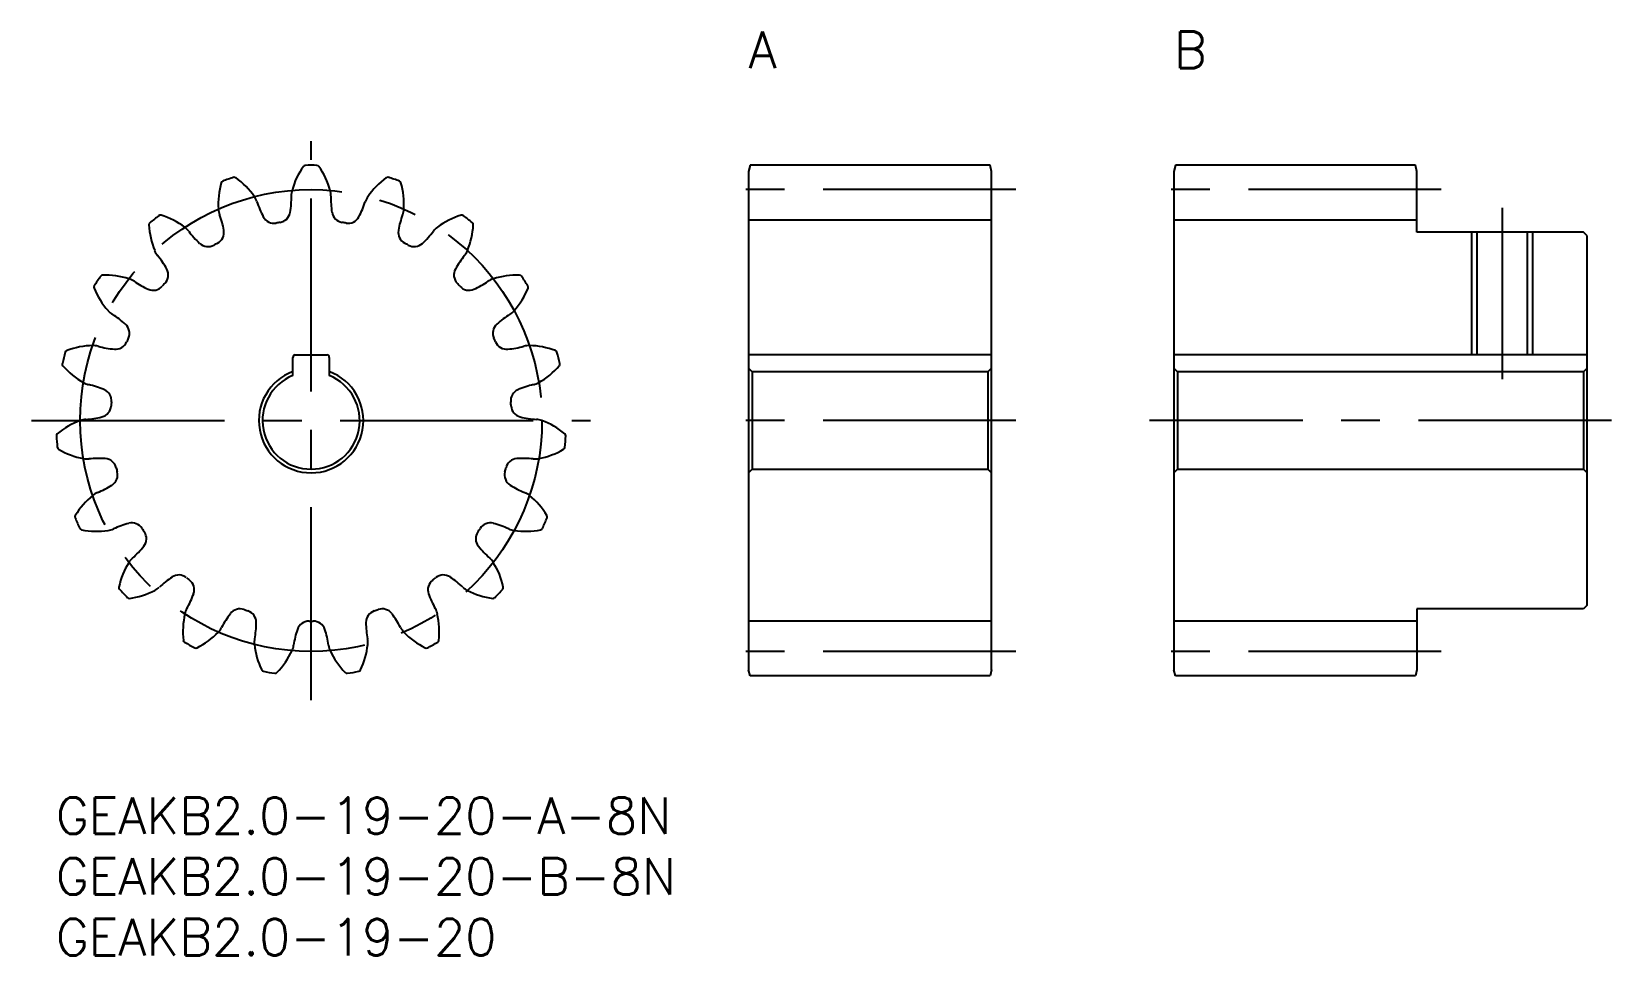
# Model space of a CAD drawing. Extents: x -2 to 128, y -13 to 63.
import ezdxf

# ---------------------------------------------------------------- set-up
doc = ezdxf.new("R2010")
doc.units = 0
doc.header["$LTSCALE"] = 0.5
doc.linetypes.add('CENTER', pattern=[50.8, 31.75, -6.35, 6.35, -6.35])
for name, color, linetype in [('MSM_CENTER', 1, 'CENTER'), ('MSM_CONTINUOUS', 7, 'CONTINUOUS'), ('MSM_NARROW', 5, 'CONTINUOUS'), ('MSM_PART_NUMBER', 7, 'CONTINUOUS')]:
    doc.layers.add(name, color=color, linetype=linetype)
doc.styles.get("Standard").update_dxf_attribs({"font": 'txt.shx', "height": 1, "bigfont": 'bigfont.shx'})

# ---------------------------------------------------------------- blocks, each defined once
blk = doc.blocks.new('*U3')
at = {"layer": 'MSM_PART_NUMBER'}
blk.add_text('GEAKB2.0-19-20-B-8N', height=3, dxfattribs=at).set_placement((0, -8))
blk = doc.blocks.new('*U4')
at = {"layer": 'MSM_PART_NUMBER'}
blk.add_text('GEAKB2.0-19-20-A-8N', height=3, dxfattribs=at).set_placement((0, -3))
blk = doc.blocks.new('*U5')
at = {"layer": 'MSM_PART_NUMBER'}
blk.add_text('GEAKB2.0-19-20', height=3, dxfattribs=at).set_placement((0, -13))
blk = doc.blocks.new('*U6')
at = {"layer": 'MSM_PART_NUMBER'}
blk.add_text('A', height=3, dxfattribs=at).set_placement((57, 60))
blk = doc.blocks.new('*U7')
at = {"layer": 'MSM_PART_NUMBER'}
blk.add_text('B', height=3, dxfattribs=at).set_placement((92, 60))

msp = doc.modelspace()

# ---------------------------------------------------------------- linework, layer by layer
at = {"layer": 'MSM_CENTER'}
for p, q in [((21, 8), (21, 54)), ((79, 50), (55, 50)), ((114, 50), (90, 50)), ((119, 48.5), (119, 34.4)), ((-2, 31), (44, 31)), ((79, 31), (55, 31)), ((128, 31), (90, 31)), ((79, 12), (55, 12)), ((114, 12), (90, 12))]:
    msp.add_line(p, q, dxfattribs=at)
msp.add_circle((21, 31), 19, dxfattribs=at)
at = {"layer": 'MSM_CONTINUOUS'}
for p, q in [((57.13, 52), (57, 51.5)), ((57, 51.5), (57, 10.5)), ((76.87, 52), (57.13, 52)), ((77, 51.5), (76.87, 52)), ((77, 10.5), (77, 51.5)), ((92.13, 52), (92, 51.5)), ((92, 51.5), (92, 10.5)), ((111.87, 52), (92.13, 52)), ((112, 51.5), (111.87, 52)), ((112, 46.5), (112, 51.5)), ((77, 47.5), (57, 47.5)), ((112, 47.5), (92, 47.5)), ((125.7, 46.5), (112, 46.5)), ((116.93, 46.5), (116.93, 36.4)), ((121.07, 46.5), (121.07, 36.4)), ((126, 46.2), (125.7, 46.5)), ((126, 15.8), (126, 46.2)), ((77, 36.4), (57, 36.4)), ((19.5, 34.71), (19.5, 36.2)), ((19.7, 36.4), (22.3, 36.4)), ((22.5, 36.2), (22.5, 34.71)), ((57, 35.3), (57.3, 35)), ((76.7, 35), (77, 35.3)), ((126, 36.4), (92, 36.4)), ((92, 35.3), (92.3, 35)), ((125.7, 35), (126, 35.3)), ((57.3, 35), (57.3, 27)), ((76.7, 35), (57.3, 35)), ((76.7, 35), (76.7, 27)), ((92.3, 35), (92.3, 27)), ((125.7, 35), (92.3, 35)), ((125.7, 35), (125.7, 27)), ((57.3, 27), (57, 26.7)), ((57.3, 27), (76.7, 27)), ((77, 26.7), (76.7, 27)), ((92.3, 27), (92, 26.7)), ((92.3, 27), (125.7, 27)), ((126, 26.7), (125.7, 27)), ((126, 15.8), (125.7, 15.5)), ((77, 14.5), (57, 14.5)), ((112, 14.5), (92, 14.5)), ((125.7, 15.5), (112, 15.5)), ((112, 15.5), (112, 10.5)), ((57.13, 10), (57, 10.5)), ((77, 10.5), (76.87, 10)), ((92.13, 10), (92, 10.5)), ((112, 10.5), (111.87, 10)), ((76.87, 10), (57.13, 10)), ((111.87, 10), (92.13, 10))]:
    msp.add_line(p, q, dxfattribs=at)
for centre, radius, start, end in [((21, 31), 21, 88.6858, 91.3142), ((13.8, 50.51), 0.2, 110.2616, 163.8475), ((21, 31), 21, 107.6331, 110.2616), ((14.7, 50.82), 0.2, 54.0473, 107.6331), ((11.1, 45.86), 6.33, 34.2105, 54.0473), ((25.54, 48.27), 6.33, 144.9001, 164.7368), ((20.52, 51.79), 0.2, 91.3142, 144.9001), ((21.48, 51.79), 0.2, 35.0999, 88.6858), ((16.46, 48.27), 6.33, 15.2632, 35.0999), ((30.9, 45.86), 6.33, 125.9527, 145.7895), ((27.3, 50.82), 0.2, 72.3669, 125.9527), ((21, 31), 21, 69.7384, 72.3669), ((28.2, 50.51), 0.2, 16.1525, 69.7384), ((19.69, 48.81), 6.33, 163.8475, 183.6842), ((14.99, 48.5), 1.63, 17.8089, 34.2105), ((11.78, 49.32), 7.6, 350.9854, 1.1385), ((21, 49.51), 1.63, 164.7368, 181.1384), ((21, 49.51), 1.63, 358.8616, 15.2632), ((30.22, 49.32), 7.6, 178.8615, 189.0146), ((27.01, 48.5), 1.63, 145.7895, 162.1911), ((22.31, 48.81), 6.33, 356.3158, 16.1525), ((14.99, 48.5), 1.63, 183.6842, 200.0858), ((23.78, 51.33), 7.6, 197.8089, 207.962), ((18.29, 48.29), 1, 278.8955, 350.9854), ((23.71, 48.29), 1, 189.0146, 261.1045), ((18.22, 51.33), 7.6, 332.038, 342.1911), ((27.01, 48.5), 1.63, 339.9142, 356.3158), ((7.85, 47.12), 0.2, 129.209, 182.7948), ((13.98, 47.42), 6.33, 182.7948, 202.6316), ((21, 31), 21, 126.5805, 129.209), ((8.6, 47.7), 0.2, 72.9947, 126.5805), ((6.81, 41.84), 6.33, 53.1579, 72.9946), ((9.63, 45.6), 1.63, 36.7563, 53.1579), ((6.33, 45.34), 7.6, 9.9327, 20.0858), ((17.95, 48.23), 1, 207.962, 280.0519), ((21, 31), 16.5, 98.8955, 100.0519), ((21, 31), 16.5, 79.9481, 81.1045), ((24.05, 48.23), 1, 259.9481, 332.038), ((35.67, 45.34), 7.6, 159.9142, 170.0673), ((32.37, 45.6), 1.63, 126.8421, 143.2437), ((35.19, 41.84), 6.33, 107.0054, 126.8421), ((33.4, 47.7), 0.2, 53.4195, 107.0054), ((21, 31), 21, 50.791, 53.4195), ((28.02, 47.42), 6.33, 337.3684, 357.2052), ((34.15, 47.12), 0.2, 357.2052, 50.791), ((17.02, 51.13), 7.6, 216.7563, 226.9094), ((12.52, 46.31), 1, 226.9094, 298.9992), ((21, 31), 16.5, 117.8429, 118.9992), ((12.83, 46.47), 1, 297.8429, 9.9327), ((29.17, 46.47), 1, 170.0673, 242.1571), ((21, 31), 16.5, 61.0008, 62.1571), ((29.48, 46.31), 1, 241.0008, 313.0906), ((24.98, 51.13), 7.6, 313.0906, 323.2437), ((9.63, 45.6), 1.63, 202.6316, 219.0332), ((2.47, 39.79), 7.6, 28.8801, 39.0332), ((39.53, 39.79), 7.6, 140.9668, 151.1199), ((32.37, 45.6), 1.63, 320.9668, 337.3684), ((3.85, 42.77), 0.2, 91.942, 145.5279), ((4.06, 36.64), 6.33, 72.1053, 91.942), ((8.25, 42.98), 1, 316.7902, 28.8801), ((33.75, 42.98), 1, 151.1199, 223.2098), ((37.94, 36.64), 6.33, 88.058, 107.8947), ((38.15, 42.77), 0.2, 34.4721, 88.058), ((3.33, 41.97), 0.2, 148.1563, 201.7422), ((9.03, 44.25), 6.33, 201.7422, 221.5789), ((21, 31), 21, 145.5279, 148.1563), ((5.51, 41.12), 1.63, 55.7037, 72.1053), ((10.71, 48.74), 7.6, 235.7036, 245.8567), ((8.01, 42.72), 1, 245.8567, 317.9466), ((21, 31), 16.5, 136.7902, 137.9466), ((21, 31), 16.5, 42.0534, 43.2098), ((33.99, 42.72), 1, 222.0534, 294.1433), ((31.29, 48.74), 7.6, 294.1433, 304.2964), ((36.49, 41.12), 1.63, 107.8947, 124.2963), ((32.97, 44.25), 6.33, 318.4211, 338.2578), ((21, 31), 21, 31.8437, 34.4721), ((38.67, 41.97), 0.2, 338.2578, 31.8437), ((5.51, 41.12), 1.63, 221.5789, 237.9806), ((0.61, 33.3), 7.6, 47.8275, 57.9806), ((41.39, 33.3), 7.6, 122.0194, 132.1725), ((36.49, 41.12), 1.63, 302.0194, 318.4211), ((5.05, 38.19), 1, 335.7376, 47.8275), ((21, 31), 16.5, 155.7376, 156.894), ((36.95, 38.19), 1, 132.1725, 204.2624), ((21, 31), 16.5, 23.106, 24.2624), ((21, 31), 21, 164.4752, 167.1037), ((0.96, 36.57), 0.2, 110.8894, 164.4752), ((3.15, 30.84), 6.33, 91.0526, 110.8894), ((3.06, 35.54), 1.63, 74.651, 91.0526), ((5.5, 44.44), 7.6, 254.651, 264.8041), ((4.9, 37.87), 1, 264.8041, 336.894), ((19.7, 36.2), 0.2, 90, 180), ((22.3, 36.2), 0.2, 0, 90), ((37.1, 37.87), 1, 203.106, 275.1959), ((36.5, 44.44), 7.6, 275.1959, 285.349), ((38.94, 35.54), 1.63, 88.9474, 105.349), ((38.85, 30.84), 6.33, 69.1106, 88.9474), ((41.04, 36.57), 0.2, 15.5248, 69.1106), ((21, 31), 21, 12.8963, 15.5248), ((0.72, 35.64), 0.2, 167.1037, 220.6896), ((5.38, 39.64), 6.33, 220.6896, 240.5263), ((36.62, 39.64), 6.33, 299.4737, 319.3104), ((41.28, 35.64), 0.2, 319.3104, 12.8963), ((3.06, 35.54), 1.63, 240.5263, 256.9279), ((0.97, 26.56), 7.6, 66.7748, 76.9279), ((21, 31), 4.3, 110.4162, 69.5838), ((21, 31), 4, 112.0243, 67.9757), ((41.03, 26.56), 7.6, 103.0721, 113.2252), ((38.94, 35.54), 1.63, 283.0721, 299.4737), ((3.58, 32.62), 1, 354.685, 66.7748), ((21, 31), 16.5, 174.685, 175.8413), ((38.42, 32.62), 1, 113.2252, 185.315), ((21, 31), 16.5, 4.1587, 5.315), ((1.98, 38.68), 7.6, 273.5984, 283.7515), ((3.55, 32.27), 1, 283.7515, 355.8413), ((38.45, 32.27), 1, 184.1587, 256.2485), ((40.02, 38.68), 7.6, 256.2485, 266.4016), ((0.24, 29.76), 0.2, 129.8367, 183.4226), ((4.17, 25.05), 6.33, 110, 129.8367), ((2.56, 29.47), 1.63, 93.5984, 110), ((39.44, 29.47), 1.63, 70, 86.4016), ((37.83, 25.05), 6.33, 50.1633, 70), ((41.76, 29.76), 0.2, 356.5774, 50.1633), ((21, 31), 21, 183.4226, 186.0511), ((0.32, 28.81), 0.2, 186.0511, 239.6369), ((3.42, 34.1), 6.33, 239.6369, 259.4737), ((38.58, 34.1), 6.33, 280.5263, 300.3631), ((41.68, 28.81), 0.2, 300.3631, 353.9489), ((21, 31), 21, 353.9489, 356.5774), ((2.56, 29.47), 1.63, 259.4737, 275.8753), ((3.5, 20.29), 7.6, 85.7222, 95.8753), ((3.99, 26.88), 1, 13.6323, 85.7222), ((38.01, 26.88), 1, 94.2778, 166.3676), ((38.5, 20.29), 7.6, 84.1247, 94.2778), ((39.44, 29.47), 1.63, 264.1247, 280.5263), ((4.08, 26.53), 1, 302.6988, 14.7887), ((21, 31), 16.5, 193.6323, 194.7887), ((37.92, 26.53), 1, 165.2113, 237.3012), ((21, 31), 16.5, 345.2113, 346.3677), ((7.01, 19.91), 6.33, 128.9474, 148.7841), ((4.05, 23.57), 1.63, 112.5458, 128.9474), ((0.51, 32.09), 7.6, 292.5457, 302.6988), ((41.49, 32.09), 7.6, 237.3012, 247.4543), ((37.95, 23.57), 1.63, 51.0526, 67.4542), ((34.99, 19.91), 6.33, 31.2159, 51.0526), ((1.77, 23.08), 0.2, 148.7841, 202.37), ((21, 31), 21, 202.37, 204.9984), ((2.15, 22.21), 0.2, 204.9984, 258.5843), ((7.93, 15.19), 7.6, 104.6696, 114.8227), ((6.25, 21.58), 1, 32.5797, 104.6696), ((21, 31), 16.5, 212.5797, 213.7361), ((21, 31), 16.5, 326.2639, 327.4203), ((35.75, 21.58), 1, 75.3304, 147.4203), ((34.07, 15.19), 7.6, 65.1773, 75.3304), ((39.85, 22.21), 0.2, 281.4157, 335.0016), ((21, 31), 21, 335.0016, 337.63), ((40.23, 23.08), 0.2, 337.63, 31.2159), ((3.36, 28.22), 6.33, 258.5843, 278.4211), ((4.05, 23.57), 1.63, 278.421, 294.8227), ((6.45, 21.28), 1, 321.6462, 33.7361), ((35.55, 21.28), 1, 146.2639, 218.3538), ((37.95, 23.57), 1.63, 245.1773, 261.579), ((38.64, 28.22), 6.33, 261.5789, 281.4157), ((7.38, 18.47), 1.63, 131.4931, 147.8948), ((1.27, 25.38), 7.6, 311.4931, 321.6462), ((40.73, 25.38), 7.6, 218.3538, 228.5069), ((34.62, 18.47), 1.63, 32.1052, 48.5069), ((11.37, 15.96), 6.33, 147.8947, 167.7315), ((10.11, 17.3), 1, 51.5271, 123.617), ((31.89, 17.3), 1, 56.383, 128.4729), ((30.63, 15.96), 6.33, 12.2685, 32.1053), ((5.38, 17.27), 0.2, 167.7315, 221.3173), ((21, 31), 21, 221.3173, 223.9458), ((5.22, 22.65), 6.33, 277.5317, 297.3684), ((7.38, 18.47), 1.63, 297.3684, 313.77), ((13.77, 11.8), 7.6, 123.617, 133.77), ((21, 31), 16.5, 231.5271, 232.6834), ((10.39, 17.08), 1, 340.5936, 52.6835), ((31.61, 17.08), 1, 127.3166, 199.4064), ((21, 31), 16.5, 307.3166, 308.4729), ((28.23, 11.8), 7.6, 46.23, 56.383), ((34.62, 18.47), 1.63, 226.23, 242.6316), ((36.78, 22.65), 6.33, 242.6316, 262.4683), ((21, 31), 21, 316.0542, 318.6827), ((36.62, 17.27), 0.2, 318.6827, 12.2685), ((6.02, 16.57), 0.2, 223.9458, 277.5317), ((4.17, 19.28), 7.6, 330.4405, 340.5936), ((37.83, 19.28), 7.6, 199.4064, 209.5595), ((35.98, 16.57), 0.2, 262.4683, 316.0542), ((16.78, 13.65), 6.33, 166.8421, 186.6789), ((12.19, 14.72), 1.63, 150.4405, 166.8421), ((20.39, 10.49), 7.6, 142.5643, 152.7174), ((15.15, 14.51), 1, 70.4744, 142.5643), ((21, 31), 16.5, 250.4744, 251.6308), ((15.49, 14.39), 1, 359.5409, 71.6308), ((8.89, 14.44), 7.6, 349.3878, 359.5409), ((20.82, 13.5), 1, 89.4218, 161.5117), ((21, 31), 16.5, 269.4218, 270.5782), ((21.18, 13.5), 1, 18.4883, 90.5782), ((26.51, 14.39), 1, 108.3692, 180.4591), ((33.11, 14.44), 7.6, 180.4591, 190.6122), ((21, 31), 16.5, 288.3692, 289.5256), ((26.85, 14.51), 1, 37.4357, 109.5256), ((21.61, 10.49), 7.6, 27.2826, 37.4357), ((29.81, 14.72), 1.63, 13.1579, 29.5595), ((25.22, 13.65), 6.33, 353.3211, 13.1579), ((8.79, 17.97), 6.33, 296.479, 316.3158), ((12.19, 14.72), 1.63, 316.3158, 332.7174), ((17.95, 12.75), 1.63, 169.3879, 185.7895), ((27.08, 11.41), 7.6, 161.5117, 171.6648), ((14.92, 11.41), 7.6, 8.3352, 18.4883), ((24.05, 12.75), 1.63, 354.2105, 10.6121), ((29.81, 14.72), 1.63, 207.2826, 223.6842), ((33.21, 17.97), 6.33, 223.6842, 243.521), ((10.68, 12.94), 0.2, 186.6789, 240.2647), ((21, 31), 21, 240.2647, 242.8932), ((11.52, 12.48), 0.2, 242.8932, 296.479), ((22.64, 13.22), 6.33, 185.7895, 205.6262), ((13.68, 14.72), 6.33, 315.4264, 335.2632), ((17.95, 12.75), 1.63, 335.2631, 351.6648), ((24.05, 12.75), 1.63, 188.3352, 204.7369), ((28.32, 14.72), 6.33, 204.7368, 224.5736), ((19.36, 13.22), 6.33, 334.3738, 354.2105), ((30.48, 12.48), 0.2, 243.521, 297.1068), ((21, 31), 21, 297.1068, 299.7353), ((31.32, 12.94), 0.2, 299.7353, 353.3211), ((17.11, 10.57), 0.2, 205.6262, 259.2121), ((24.89, 10.57), 0.2, 280.7879, 334.3738), ((21, 31), 21, 259.2121, 261.8405), ((18.05, 10.41), 0.2, 261.8405, 315.4264), ((23.95, 10.41), 0.2, 224.5736, 278.1595), ((21, 31), 21, 278.1595, 280.7879)]:
    msp.add_arc(centre, radius, start, end, dxfattribs=at)
at = {"layer": 'MSM_NARROW'}
for p, q in [((116.5, 46.5), (116.5, 36.4)), ((121.5, 46.5), (121.5, 36.4))]:
    msp.add_line(p, q, dxfattribs=at)

# ---------------------------------------------------------------- block references
at = {"layer": 'MSM_CONTINUOUS'}
for name in ['*U6', '*U7', '*U4', '*U3', '*U5']:
    msp.add_blockref(name, (0, 0), dxfattribs=at)

doc.saveas('drawing.dxf')
